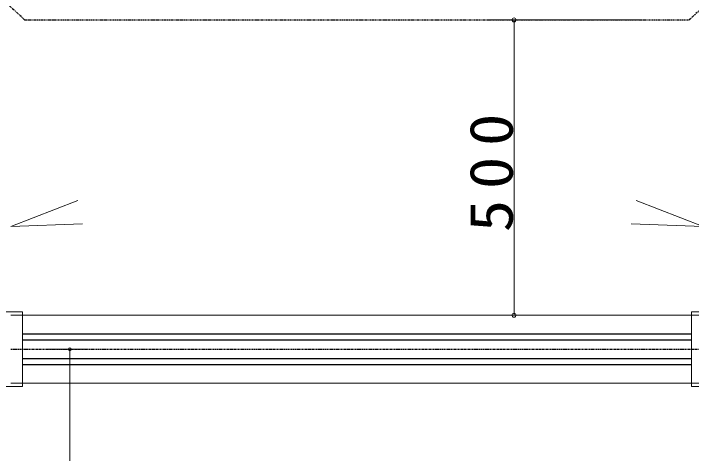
# Model space of a CAD drawing. Units: millimetres, scale not verified. Extents: x -15400 to 0, y 0 to 10680.
# Drawn here: x -12031 to -10884, y 8053 to 8798 of the extents above; entities that cross this region are included whole.
import ezdxf

# ---------------------------------------------------------------- set-up
doc = ezdxf.new("R2010")
doc.units = ezdxf.units.MM
doc.linetypes.add('USER2', pattern=[6, 3, -1, 1, -1])
doc.linetypes.add('USER3', pattern=[8, 3, -1, 1, -1, 1, -1])
doc.layers.add('線', color=2, linetype='Continuous', lineweight=25)
doc.layers.add('補助', color=2, linetype='Continuous', lineweight=50)
doc.styles.add('ＭＳ ゴシック', font='')
doc.styles.get('ＭＳ ゴシック').set_extended_font_data('MS Gothic')

# ---------------------------------------------------------------- blocks, each defined once
blk = doc.blocks.new('dimension_origin')
at = {"color": 0, "linetype": 'Continuous', "lineweight": -2}
blk.add_circle((0, 0), 1.25, dxfattribs=at)
blk = doc.blocks.new('open_arrow')
at = {"color": 0, "linetype": 'Continuous', "lineweight": -2}
blk.add_lwpolyline([(7.5, 1.25), (0, 0), (7.5, -1.25)], dxfattribs=at)

msp = doc.modelspace()

# ---------------------------------------------------------------- linework, layer by layer
at = {"layer": '線', "linetype": 'USER3'}
msp.add_line((-12011.964, 8787.107), (-10887.249, 8787.107), dxfattribs=at)
at = {"layer": '線', "color": 7, "lineweight": 13}
for p, q in [((-12035.393, 8287.107), (-10863.82, 8287.107)), ((-12035.393, 8172.107), (-10863.82, 8172.107))]:
    msp.add_line(p, q, dxfattribs=at)
at = {"layer": '線'}
for p, q in [((-12015.393, 8255.607), (-10883.82, 8255.607)), ((-12015.393, 8245.607), (-10883.82, 8245.607)), ((-12015.393, 8213.607), (-10883.82, 8213.607)), ((-12015.393, 8203.607), (-10883.82, 8203.607))]:
    msp.add_line(p, q, dxfattribs=at)
at = {"layer": '線', "color": 20, "linetype": 'USER2'}
msp.add_line((-12035.393, 8229.607), (-10863.82, 8229.607), dxfattribs=at)
at = {"layer": '線', "color": 7, "lineweight": 13}
for points in [[(-12015.393, 8292.607), (-12015.393, 8166.607), (-12055.393, 8166.607), (-12055.393, 8292.607)], [(-10843.82, 8292.607), (-10843.82, 8166.607), (-10883.82, 8166.607), (-10883.82, 8292.607)]]:
    msp.add_lwpolyline(points, close=True, dxfattribs=at)
at = {"layer": '線', "linetype": 'USER3'}
for centre, start, end in [((-12742.5, 8022.5), 46.30541, 223.69459), ((-10156.714, 8022.5), 316.30541, 133.69459)]:
    msp.add_arc(centre, 1057.5, start, end, dxfattribs=at)
at = {"layer": '補助', "lineweight": 13}
for p, q in [((-10967.249, 8787.107), (-11223.82, 8787.107)), ((-11183.82, 8287.107), (-11183.82, 8787.107)), ((-10963.82, 8287.107), (-11223.82, 8287.107)), ((-11975.393, 8229.607), (-11905.393, 8229.607)), ((-11935.393, 8229.607), (-11935.393, 5815.393))]:
    msp.add_line(p, q, dxfattribs=at)

# ---------------------------------------------------------------- block references
for name, p, xscale, yscale, rotation in [('dimension_origin', (-11183.82, 8787.107), 2.67, 2.67, 270), ('open_arrow', (-12035.393, 8437.107), 16, 16, 11.8), ('open_arrow', (-10863.82, 8437.107), 16, 16, 168.2), ('dimension_origin', (-11183.82, 8287.107), 2.67, 2.67, 90), ('dimension_origin', (-11935.393, 8229.607), 2, 2, 270)]:
    msp.add_blockref(name, p, dxfattribs=dict(at, xscale=xscale, yscale=yscale, rotation=rotation))

# ---------------------------------------------------------------- texts
at = {"layer": '補助', "insert": (-11184.82, 8537.107), "char_height": 73.31, "attachment_point": 8, "rotation": 90, "style": 'ＭＳ ゴシック'}
msp.add_mtext('\\T1.33;\\W1.1;500', dxfattribs=at)

doc.saveas('drawing.dxf')
